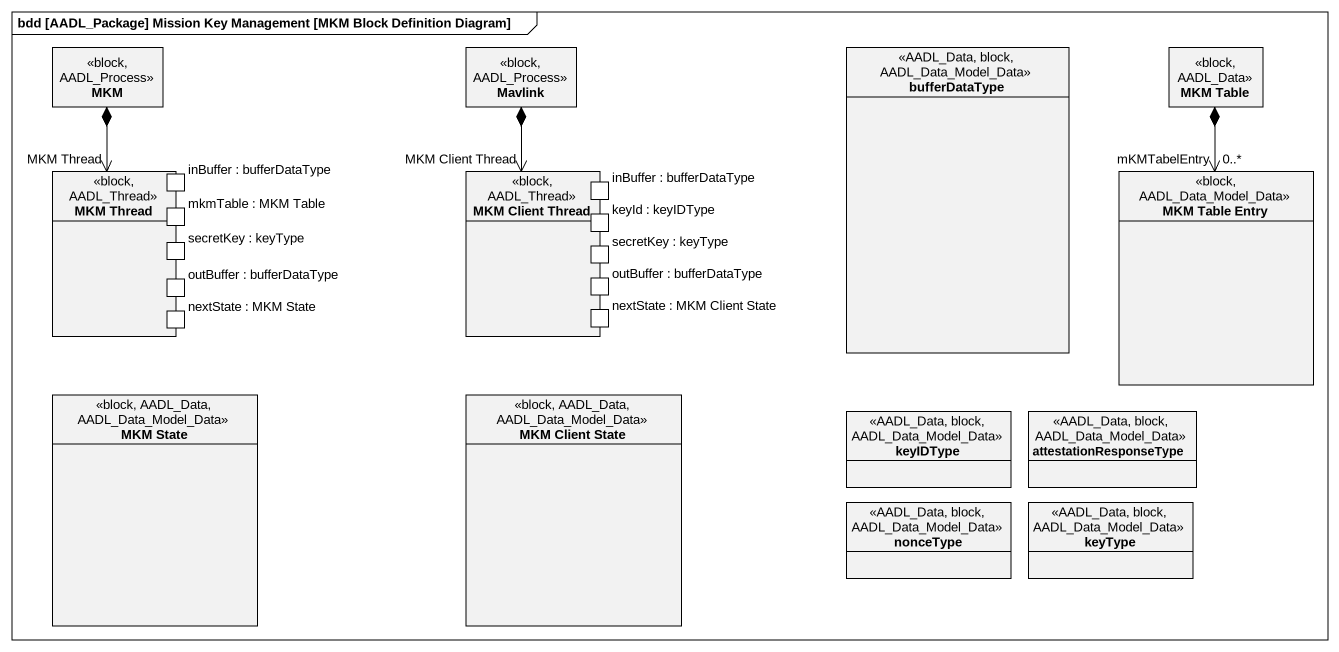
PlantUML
@startuml
mainframe bdd [AADL_Package] Mission Key Management [MKM Block Definition Diagram]
allowmixing
hide circle
hide empty members
class MKM <<block, AADL_Process>>
class Mavlink <<block, AADL_Process>>
class bufferDataType <<AADL_Data, block, AADL_Data_Model_Data>>
class "MKM Table" as MKM_Table <<block, AADL_Data>>
rectangle "MKM Thread" as MKM_Thread <<block, AADL_Thread>> {
  port "inBuffer : bufferDataType" as inBuffer_bufferDataType
  port "mkmTable : MKM Table" as mkmTable_MKM_Table
  port "secretKey : keyType" as secretKey_keyType
  port "nextState : MKM State" as nextState_MKM_State
  port "outBuffer : bufferDataType" as outBuffer_bufferDataType
}
rectangle "MKM Client Thread" as MKM_Client_Thread <<block, AADL_Thread>> {
  port "inBuffer : bufferDataType" as inBuffer_bufferDataType_2
  port "keyId : keyIDType" as keyId_keyIDType
  port "secretKey : keyType" as secretKey_keyType_2
  port "nextState : MKM Client State" as nextState_MKM_Client_State
  port "outBuffer : bufferDataType" as outBuffer_bufferDataType_2
}
class "MKM Table Entry" as MKM_Table_Entry <<block, AADL_Data_Model_Data>>
class "MKM State" as MKM_State <<block, AADL_Data, AADL_Data_Model_Data>>
class "MKM Client State" as MKM_Client_State <<block, AADL_Data, AADL_Data_Model_Data>>
class keyIDType <<AADL_Data, block, AADL_Data_Model_Data>>
class attestationResponseType <<AADL_Data, block, AADL_Data_Model_Data>>
class nonceType <<AADL_Data, block, AADL_Data_Model_Data>>
class keyType <<AADL_Data, block, AADL_Data_Model_Data>>
MKM *--> "MKM Thread" MKM_Thread
Mavlink *--> "MKM Client Thread" MKM_Client_Thread
MKM_Table *--> "mKMTabelEntry\n0..*" MKM_Table_Entry
@enduml
